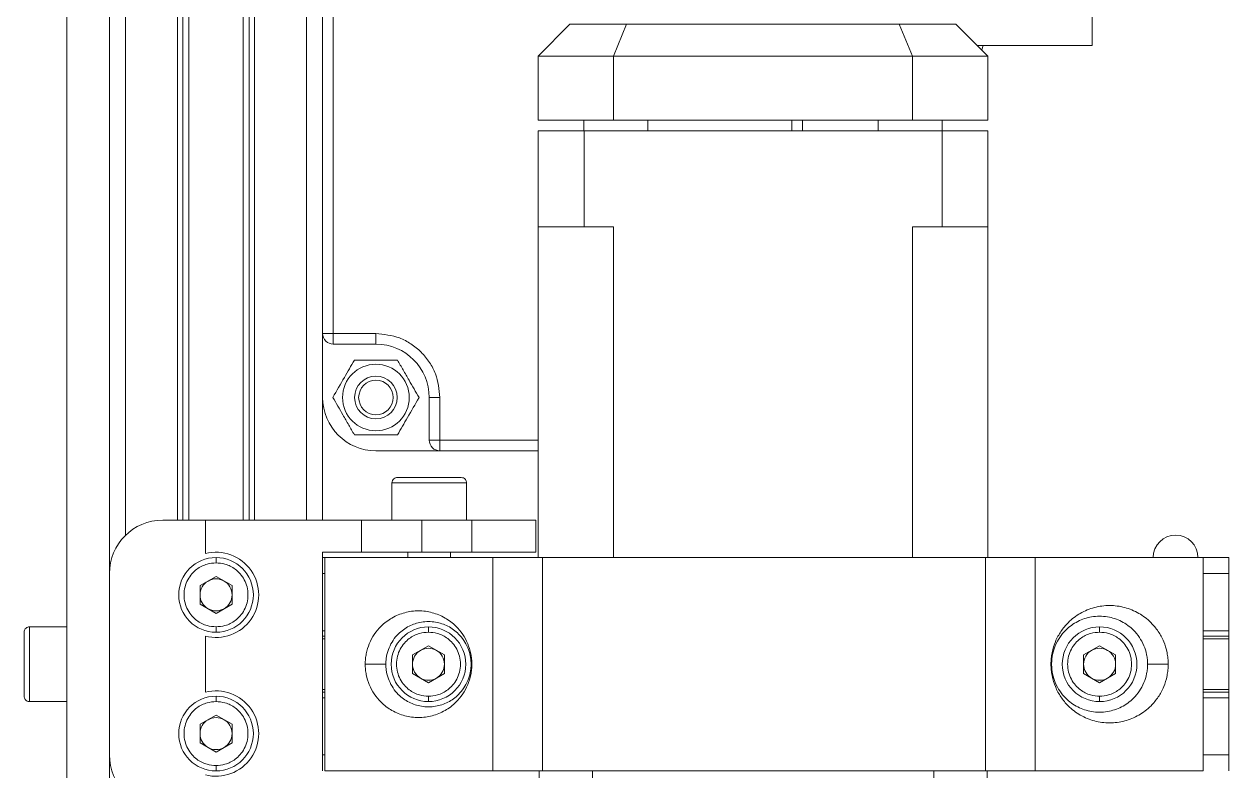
# Model space of a CAD drawing. Header units: millimetres. Extents: x -529 to 1738, y -425 to 849.
# Drawn here: x 115.1 to 171.6, y 682.5 to 717.5 of the extents above; entities that cross this region are included whole.
import ezdxf

# ---------------------------------------------------------------- set-up
doc = ezdxf.new("R2010")
doc.units = ezdxf.units.MM

msp = doc.modelspace()

# ---------------------------------------------------------------- linework, layer by layer
at = {"color": 7, "linetype": 'Continuous', "lineweight": 15}
for p, q in [((117.065, 792.541), (117.065, 652.541)), ((119.065, 792.541), (119.065, 652.541)), ((122.265, 750.791), (122.265, 694.291)), ((122.515, 694.291), (122.515, 750.791)), ((122.795, 694.291), (122.795, 750.791)), ((125.334, 694.291), (125.334, 750.791)), ((125.615, 750.791), (125.615, 694.291)), ((125.865, 694.291), (125.865, 750.791)), ((129.065, 703.041), (129.065, 742.041)), ((129.565, 742.041), (129.565, 703.041)), ((165.157, 716.541), (165.157, 727.041)), ((140.665, 717.541), (139.165, 716.041)), ((143.322, 717.541), (140.665, 717.541)), ((143.322, 717.541), (142.7, 716.041)), ((156.108, 717.541), (143.322, 717.541)), ((156.108, 717.541), (156.729, 716.041)), ((158.765, 717.541), (156.108, 717.541)), ((158.765, 717.541), (160.265, 716.041)), ((159.765, 716.541), (165.157, 716.541)), ((159.972, 716.334), (160.034, 716.541)), ((139.165, 713.041), (139.165, 716.041)), ((139.165, 716.041), (142.7, 716.041)), ((142.7, 713.041), (142.7, 716.041)), ((142.7, 716.041), (156.729, 716.041)), ((156.729, 713.041), (156.729, 716.041)), ((156.729, 716.041), (160.265, 716.041)), ((160.265, 713.041), (160.265, 716.041)), ((139.165, 713.041), (142.7, 713.041)), ((141.31, 713.041), (141.31, 712.541)), ((142.7, 713.041), (156.729, 713.041)), ((144.31, 712.541), (144.31, 713.041)), ((151.565, 712.541), (151.565, 713.041)), ((155.119, 713.041), (155.119, 712.541)), ((156.729, 713.041), (160.265, 713.041)), ((158.119, 712.541), (158.119, 713.041)), ((141.335, 712.541), (139.165, 712.541)), ((139.165, 712.541), (139.165, 708.041)), ((158.111, 712.541), (141.335, 712.541)), ((141.335, 712.541), (141.335, 708.041)), ((158.111, 712.541), (158.111, 708.041)), ((160.265, 712.541), (158.111, 712.541)), ((160.265, 712.541), (160.265, 708.041)), ((139.165, 708.041), (139.165, 692.541)), ((141.335, 708.041), (139.165, 708.041)), ((142.7, 708.041), (141.335, 708.041)), ((142.7, 692.541), (142.7, 708.041)), ((158.111, 708.041), (156.729, 708.041)), ((156.729, 708.041), (156.729, 692.541)), ((160.265, 708.041), (158.111, 708.041)), ((160.265, 692.541), (160.265, 708.041)), ((129.565, 703.041), (129.065, 703.041)), ((129.065, 694.291), (129.065, 703.041)), ((129.565, 703.041), (131.565, 703.041)), ((129.565, 703.041), (129.565, 702.541)), ((131.565, 703.041), (131.565, 702.541)), ((129.565, 702.541), (131.565, 702.541)), ((134.065, 700.041), (134.065, 698.041)), ((134.065, 700.041), (134.565, 700.041)), ((134.565, 700.041), (134.565, 698.041)), ((134.065, 698.041), (134.565, 698.041)), ((134.565, 697.541), (134.565, 698.041)), ((134.565, 697.541), (131.565, 697.541)), ((139.165, 697.541), (134.565, 697.541)), ((132.315, 696.041), (132.315, 694.291)), ((132.315, 696.041), (135.815, 696.041)), ((135.815, 694.291), (135.815, 696.041)), ((123.565, 694.291), (121.565, 694.291)), ((123.565, 692.727), (123.565, 694.291)), ((130.893, 694.291), (123.565, 694.291)), ((133.722, 694.291), (130.893, 694.291)), ((130.893, 692.791), (130.893, 694.291)), ((136.065, 694.291), (133.722, 694.291)), ((133.722, 694.291), (133.722, 692.791)), ((136.065, 694.291), (136.065, 692.791)), ((139.065, 694.291), (136.065, 694.291)), ((139.065, 694.291), (139.065, 692.791)), ((129.065, 692.541), (129.065, 692.791)), ((129.065, 692.791), (130.893, 692.791)), ((133.722, 692.791), (130.893, 692.791)), ((133.065, 692.791), (133.065, 692.541)), ((136.065, 692.791), (133.722, 692.791)), ((135.065, 692.541), (135.065, 692.791)), ((139.065, 692.791), (136.065, 692.791)), ((129.165, 692.541), (129.065, 692.541)), ((129.065, 691.791), (129.065, 692.541)), ((129.165, 692.541), (129.165, 682.541)), ((137.048, 692.541), (129.165, 692.541)), ((137.048, 692.541), (137.048, 682.541)), ((139.382, 692.541), (137.048, 692.541)), ((139.382, 692.541), (139.382, 682.541)), ((160.148, 692.541), (139.382, 692.541)), ((160.148, 682.541), (160.148, 692.541)), ((160.148, 692.541), (162.481, 692.541)), ((162.481, 692.541), (162.481, 682.541)), ((170.365, 692.541), (162.481, 692.541)), ((170.365, 682.541), (170.365, 692.541)), ((171.565, 692.541), (170.365, 692.541)), ((171.565, 691.791), (171.565, 692.541)), ((124.065, 691.657), (123.315, 691.224)), ((124.815, 691.224), (124.065, 691.657)), ((129.065, 689.11), (129.065, 691.791)), ((171.565, 689.11), (171.565, 691.791)), ((123.315, 691.224), (123.315, 690.358)), ((124.815, 690.358), (124.815, 691.224)), ((123.315, 690.358), (124.065, 689.925)), ((124.065, 689.925), (124.815, 690.358)), ((117.065, 689.291), (115.315, 689.291)), ((115.315, 685.791), (115.315, 689.291)), ((123.565, 686.227), (123.565, 688.854)), ((129.065, 688.856), (129.065, 689.11)), ((129.065, 686.226), (129.065, 688.856)), ((129.165, 688.856), (129.065, 688.856)), ((171.565, 688.856), (170.365, 688.856)), ((171.565, 689.11), (171.565, 688.856)), ((171.565, 688.733), (171.565, 688.856)), ((134.028, 688.407), (133.278, 687.974)), ((134.778, 687.974), (134.028, 688.407)), ((165.501, 688.407), (164.751, 687.974)), ((166.251, 687.974), (165.501, 688.407)), ((171.565, 686.349), (171.565, 688.733)), ((133.278, 687.974), (133.278, 687.108)), ((134.778, 687.108), (134.778, 687.974)), ((164.751, 687.974), (164.751, 687.108)), ((166.251, 687.108), (166.251, 687.974)), ((133.278, 687.108), (134.028, 686.675)), ((134.028, 686.675), (134.778, 687.108)), ((136.062, 687.541), (136.028, 687.541)), ((163.218, 687.541), (163.251, 687.541)), ((164.751, 687.108), (165.501, 686.675)), ((165.501, 686.675), (166.251, 687.108)), ((129.065, 686.226), (129.165, 686.226)), ((129.065, 685.972), (129.065, 686.226)), ((129.065, 683.291), (129.065, 685.972)), ((170.365, 686.226), (171.565, 686.226)), ((171.565, 686.226), (171.565, 686.349)), ((171.565, 686.226), (171.565, 685.972)), ((171.565, 683.291), (171.565, 685.972)), ((115.315, 685.791), (117.065, 685.791)), ((124.065, 685.157), (123.315, 684.724)), ((124.815, 684.724), (124.065, 685.157)), ((123.315, 684.724), (123.315, 683.858)), ((124.815, 683.858), (124.815, 684.724)), ((123.315, 683.858), (124.065, 683.425)), ((124.065, 683.425), (124.815, 683.858)), ((129.065, 682.541), (129.065, 683.291)), ((171.565, 682.541), (171.565, 683.291)), ((137.048, 682.541), (129.165, 682.541)), ((139.382, 682.541), (137.048, 682.541)), ((139.223, 682.541), (139.223, 680.541)), ((160.148, 682.541), (139.382, 682.541)), ((141.723, 682.541), (141.723, 680.541)), ((157.723, 682.541), (157.723, 680.541)), ((162.481, 682.541), (160.148, 682.541)), ((160.223, 680.541), (160.223, 682.541)), ((162.481, 682.541), (170.365, 682.541))]:
    msp.add_line(p, q, dxfattribs=at)
at = {"color": 8, "linetype": 'Continuous', "lineweight": 15}
for p, q in [((119.815, 693.576), (119.815, 751.505)), ((128.315, 694.291), (128.315, 750.791)), ((151.065, 712.541), (151.065, 713.041)), ((134.565, 698.041), (139.165, 698.041)), ((129.165, 691.791), (129.065, 691.791)), ((171.565, 691.791), (170.365, 691.791)), ((129.165, 689.11), (129.065, 689.11)), ((171.565, 689.11), (170.365, 689.11)), ((129.065, 688.733), (129.165, 688.733)), ((170.365, 688.733), (171.565, 688.733)), ((129.165, 686.349), (129.065, 686.349)), ((129.065, 685.972), (129.165, 685.972)), ((171.565, 686.349), (170.365, 686.349)), ((170.365, 685.972), (171.565, 685.972)), ((129.165, 683.291), (129.065, 683.291)), ((171.565, 683.291), (170.365, 683.291))]:
    msp.add_line(p, q, dxfattribs=at)
at = {"color": 7, "linetype": 'Continuous', "lineweight": 15}
for radius in [1.562, 1, 0.811]:
    msp.add_circle((131.565, 700.041), radius, dxfattribs=at)
for centre, radius, start, end in [((129.565, 703.041), 0.5, 180, 270), ((131.565, 700.041), 2.5, 360, 90), ((131.565, 700.041), 2.5, 180, 270), ((134.565, 698.041), 0.5, 180, 270), ((121.565, 691.791), 2.5, 90, 180), ((169.065, 692.541), 1.05, 360, 180), ((124.065, 690.791), 2, 255.5225, 104.4775), ((124.065, 690.791), 1.75, 90, 270), ((124.065, 690.791), 1.75, 270, 90), ((124.065, 690.791), 0.75, 120, 180), ((124.065, 690.791), 0.75, 60, 120), ((124.065, 690.791), 0.75, 360, 60), ((124.065, 690.791), 0.75, 180, 240), ((124.065, 690.791), 0.75, 300, 360), ((124.065, 690.791), 0.75, 240, 300), ((134.028, 687.541), 1.75, 90, 270), ((134.028, 687.541), 1.75, 270, 90), ((165.501, 687.541), 1.75, 90, 270), ((165.501, 687.541), 1.75, 270, 90), ((134.028, 687.541), 0.75, 120, 180), ((134.028, 687.541), 0.75, 60, 120), ((134.028, 687.541), 0.75, 360, 60), ((165.501, 687.541), 0.75, 120, 180), ((165.501, 687.541), 0.75, 60, 120), ((165.501, 687.541), 0.75, 360, 60), ((134.028, 687.541), 0.75, 180, 240), ((134.028, 687.541), 0.75, 300, 360), ((165.501, 687.541), 0.75, 180, 240), ((165.501, 687.541), 0.75, 300, 360), ((134.028, 687.541), 0.75, 240, 300), ((165.501, 687.541), 0.75, 240, 300), ((124.065, 684.291), 1.75, 90, 270), ((124.065, 684.291), 2, 255.5225, 104.4775), ((124.065, 684.291), 1.75, 270, 90), ((124.065, 684.291), 0.75, 120, 180), ((124.065, 684.291), 0.75, 60, 120), ((124.065, 684.291), 0.75, 360, 60), ((124.065, 684.291), 0.75, 180, 240), ((124.065, 684.291), 0.75, 300, 360), ((121.565, 683.291), 2.5, 180, 270), ((124.065, 684.291), 0.75, 240, 300)]:
    msp.add_arc(centre, radius, start, end, dxfattribs=at)
for points, knots in [([(131.565, 703.041), (131.942, 703.001), (132.523, 702.939), (133.221, 702.565), (133.702, 702.178), (134.089, 701.697), (134.463, 700.999), (134.525, 700.418), (134.565, 700.041)], [0, 0, 0, 0, 0.239457, 0.368361, 0.5, 0.631639, 0.760543, 1, 1, 1, 1]), ([(129.544, 700.041), (129.724, 700.354), (130.062, 700.938), (130.398, 701.52), (130.554, 701.791)], [0, 0, 0, 0, 0.534747, 1, 1, 1, 1]), ([(130.554, 701.791), (130.73, 701.791), (131.084, 701.791), (131.61, 701.791), (132.112, 701.791), (132.42, 701.791), (132.575, 701.791)], [0, 0, 0, 0, 0.264614, 0.534966, 0.765352, 1, 1, 1, 1]), ([(132.575, 701.791), (132.663, 701.639), (132.84, 701.332), (133.103, 700.877), (133.354, 700.442), (133.508, 700.175), (133.585, 700.041)], [0, 0, 0, 0, 0.264614, 0.534966, 0.765352, 1, 1, 1, 1]), ([(130.554, 698.291), (130.467, 698.443), (130.289, 698.75), (130.027, 699.205), (129.776, 699.64), (129.622, 699.906), (129.544, 700.041)], [0, 0, 0, 0, 0.264614, 0.534966, 0.765352, 1, 1, 1, 1]), ([(133.585, 700.041), (133.405, 699.728), (133.067, 699.143), (132.731, 698.562), (132.575, 698.291)], [0, 0, 0, 0, 0.534747, 1, 1, 1, 1]), ([(132.575, 698.291), (132.4, 698.291), (132.045, 698.291), (131.52, 698.291), (131.018, 698.291), (130.71, 698.291), (130.554, 698.291)], [0, 0, 0, 0, 0.264614, 0.534966, 0.765352, 1, 1, 1, 1]), ([(132.315, 696.041), (132.319, 696.076), (132.328, 696.15), (132.396, 696.234), (132.48, 696.283), (132.537, 696.288), (132.565, 696.291)], [0, 0, 0, 0, 0.270261, 0.562429, 0.789736, 1, 1, 1, 1]), ([(135.565, 696.291), (135.553, 696.291), (135.526, 696.291), (135.323, 696.291), (135.052, 696.291), (134.771, 696.291), (134.434, 696.291), (134.065, 696.291), (133.695, 696.291), (133.358, 696.291), (133.077, 696.291), (132.806, 696.291), (132.603, 696.291), (132.576, 696.291), (132.565, 696.291)], [0, 0, 0, 0, 0.090318, 0.204563, 0.27142, 0.343936, 0.420786, 0.5, 0.579214, 0.656064, 0.72858, 0.795437, 0.909682, 1, 1, 1, 1]), ([(135.565, 696.291), (135.6, 696.286), (135.674, 696.277), (135.758, 696.21), (135.806, 696.126), (135.812, 696.068), (135.815, 696.041)], [0, 0, 0, 0, 0.270261, 0.562429, 0.789736, 1, 1, 1, 1]), ([(124.065, 689.291), (123.923, 689.303), (123.602, 689.329), (123.212, 689.532), (122.92, 689.803), (122.726, 690.085), (122.595, 690.421), (122.549, 690.791), (122.595, 691.16), (122.726, 691.497), (122.92, 691.779), (123.212, 692.049), (123.602, 692.252), (123.923, 692.279), (124.065, 692.291)], [0, 0, 0, 0, 0.090318, 0.204563, 0.27142, 0.343936, 0.420786, 0.5, 0.579214, 0.656064, 0.72858, 0.795437, 0.909682, 1, 1, 1, 1]), ([(124.065, 692.291), (124.065, 692.326), (124.065, 692.4), (124.065, 692.484), (124.065, 692.533), (124.065, 692.538), (124.065, 692.541)], [0, 0, 0, 0, 0.270261, 0.562429, 0.789736, 1, 1, 1, 1]), ([(124.065, 692.291), (124.206, 692.279), (124.528, 692.252), (124.917, 692.049), (125.21, 691.779), (125.404, 691.497), (125.534, 691.16), (125.58, 690.791), (125.534, 690.421), (125.404, 690.085), (125.21, 689.803), (124.917, 689.532), (124.528, 689.329), (124.206, 689.303), (124.065, 689.291)], [0, 0, 0, 0, 0.090318, 0.204563, 0.27142, 0.343936, 0.420786, 0.5, 0.579214, 0.656064, 0.72858, 0.795437, 0.909682, 1, 1, 1, 1]), ([(136.062, 687.541), (136.059, 687.624), (136.054, 687.794), (135.999, 688.142), (135.864, 688.558), (135.626, 688.978), (135.271, 689.397), (134.79, 689.749), (134.197, 689.987), (133.562, 690.068), (132.926, 689.987), (132.333, 689.749), (131.853, 689.397), (131.497, 688.978), (131.26, 688.558), (131.125, 688.142), (131.069, 687.794), (131.064, 687.623), (131.062, 687.541)], [0, 0, 0, 0, 0.015767, 0.032507, 0.07165, 0.121071, 0.181335, 0.276733, 0.38495, 0.499999, 0.615064, 0.72328, 0.818664, 0.878928, 0.928349, 0.967492, 0.984238, 1, 1, 1, 1]), ([(168.718, 687.541), (168.715, 687.632), (168.709, 687.819), (168.648, 688.202), (168.499, 688.659), (168.238, 689.121), (167.847, 689.583), (167.319, 689.97), (166.666, 690.232), (165.967, 690.321), (165.269, 690.232), (164.616, 689.97), (164.088, 689.583), (163.697, 689.121), (163.435, 688.659), (163.287, 688.202), (163.226, 687.819), (163.22, 687.632), (163.218, 687.541)], [0, 0, 0, 0, 0.015767, 0.032507, 0.07165, 0.121071, 0.181335, 0.276732, 0.384949, 0.499999, 0.615064, 0.72328, 0.818664, 0.878928, 0.928349, 0.967492, 0.984238, 1, 1, 1, 1]), ([(132.028, 687.541), (132.03, 687.607), (132.035, 687.746), (132.081, 688.032), (132.191, 688.363), (132.38, 688.694), (132.607, 688.961), (132.858, 689.173), (133.121, 689.332), (133.403, 689.449), (133.708, 689.523), (134.028, 689.55), (134.349, 689.523), (134.654, 689.449), (134.936, 689.332), (135.199, 689.173), (135.45, 688.961), (135.677, 688.694), (135.866, 688.363), (135.976, 688.032), (136.022, 687.746), (136.026, 687.607), (136.028, 687.541)], [0, 0, 0, 0, 0.0133536, 0.0280082, 0.0642819, 0.1125537, 0.1730145, 0.228848, 0.2903565, 0.3561672, 0.4236745, 0.5, 0.5763262, 0.6438344, 0.7096449, 0.7711529, 0.8269856, 0.8874463, 0.9357181, 0.9719918, 0.9866467, 1, 1, 1, 1]), ([(163.251, 687.541), (163.253, 687.615), (163.258, 687.772), (163.309, 688.092), (163.433, 688.464), (163.646, 688.838), (163.901, 689.139), (164.184, 689.377), (164.48, 689.556), (164.797, 689.687), (165.14, 689.771), (165.501, 689.801), (165.862, 689.771), (166.205, 689.687), (166.522, 689.556), (166.817, 689.377), (167.1, 689.139), (167.356, 688.838), (167.568, 688.464), (167.692, 688.092), (167.744, 687.772), (167.749, 687.615), (167.751, 687.541)], [0, 0, 0, 0, 0.013585, 0.02844, 0.064978, 0.113349, 0.173785, 0.229532, 0.29091, 0.356559, 0.423886, 0.5, 0.576115, 0.643443, 0.709091, 0.770469, 0.826215, 0.886651, 0.935022, 0.97156, 0.986416, 1, 1, 1, 1]), ([(115.065, 689.041), (115.069, 689.076), (115.078, 689.15), (115.146, 689.234), (115.23, 689.283), (115.287, 689.288), (115.315, 689.291)], [0, 0, 0, 0, 0.270261, 0.562429, 0.789736, 1, 1, 1, 1]), ([(115.065, 689.041), (115.065, 689.029), (115.065, 689.002), (115.065, 688.799), (115.065, 688.529), (115.065, 688.247), (115.065, 687.91), (115.065, 687.541), (115.065, 687.171), (115.065, 686.835), (115.065, 686.553), (115.065, 686.282), (115.065, 686.079), (115.065, 686.053), (115.065, 686.041)], [0, 0, 0, 0, 0.090318, 0.204563, 0.27142, 0.343936, 0.420786, 0.5, 0.579214, 0.656064, 0.72858, 0.795437, 0.909682, 1, 1, 1, 1]), ([(124.065, 689.041), (124.065, 689.045), (124.065, 689.054), (124.065, 689.122), (124.065, 689.206), (124.065, 689.263), (124.065, 689.291)], [0, 0, 0, 0, 0.2702613, 0.5624294, 0.7897364, 1, 1, 1, 1]), ([(134.028, 686.041), (133.887, 686.053), (133.565, 686.079), (133.176, 686.282), (132.884, 686.553), (132.69, 686.835), (132.559, 687.171), (132.513, 687.541), (132.559, 687.91), (132.69, 688.247), (132.884, 688.529), (133.176, 688.799), (133.565, 689.002), (133.887, 689.029), (134.028, 689.041)], [0, 0, 0, 0, 0.090318, 0.204563, 0.27142, 0.343936, 0.420786, 0.5, 0.579214, 0.656064, 0.72858, 0.795437, 0.909682, 1, 1, 1, 1]), ([(134.028, 689.041), (134.028, 689.076), (134.028, 689.15), (134.028, 689.234), (134.028, 689.283), (134.028, 689.288), (134.028, 689.291)], [0, 0, 0, 0, 0.270261, 0.562429, 0.789736, 1, 1, 1, 1]), ([(134.028, 689.041), (134.17, 689.029), (134.491, 689.002), (134.881, 688.799), (135.173, 688.529), (135.367, 688.247), (135.498, 687.91), (135.544, 687.541), (135.498, 687.171), (135.367, 686.835), (135.173, 686.553), (134.881, 686.282), (134.491, 686.079), (134.17, 686.053), (134.028, 686.041)], [0, 0, 0, 0, 0.090318, 0.204563, 0.27142, 0.343936, 0.420786, 0.5, 0.579214, 0.656064, 0.72858, 0.795437, 0.909682, 1, 1, 1, 1]), ([(165.501, 686.041), (165.359, 686.053), (165.038, 686.079), (164.649, 686.282), (164.356, 686.553), (164.162, 686.835), (164.031, 687.171), (163.985, 687.541), (164.031, 687.91), (164.162, 688.247), (164.356, 688.529), (164.649, 688.799), (165.038, 689.002), (165.359, 689.029), (165.501, 689.041)], [0, 0, 0, 0, 0.090318, 0.204563, 0.27142, 0.343936, 0.420786, 0.5, 0.579214, 0.656064, 0.72858, 0.795437, 0.909682, 1, 1, 1, 1]), ([(165.501, 689.041), (165.501, 689.076), (165.501, 689.15), (165.501, 689.234), (165.501, 689.283), (165.501, 689.288), (165.501, 689.291)], [0, 0, 0, 0, 0.270261, 0.562429, 0.789736, 1, 1, 1, 1]), ([(165.501, 689.041), (165.643, 689.029), (165.964, 689.002), (166.353, 688.799), (166.646, 688.529), (166.84, 688.247), (166.97, 687.91), (167.016, 687.541), (166.97, 687.171), (166.84, 686.835), (166.646, 686.553), (166.353, 686.282), (165.964, 686.079), (165.643, 686.053), (165.501, 686.041)], [0, 0, 0, 0, 0.090318, 0.204563, 0.27142, 0.343936, 0.420786, 0.5, 0.579214, 0.656064, 0.72858, 0.795437, 0.909682, 1, 1, 1, 1]), ([(131.062, 687.541), (131.064, 687.458), (131.069, 687.288), (131.125, 686.94), (131.26, 686.524), (131.497, 686.104), (131.853, 685.685), (132.334, 685.332), (132.927, 685.094), (133.562, 685.013), (134.197, 685.094), (134.79, 685.332), (135.271, 685.685), (135.626, 686.104), (135.864, 686.524), (135.999, 686.94), (136.054, 687.288), (136.059, 687.458), (136.062, 687.541)], [0, 0, 0, 0, 0.015771, 0.032509, 0.071651, 0.121072, 0.181337, 0.276734, 0.384951, 0.5, 0.615065, 0.723281, 0.818664, 0.878928, 0.928349, 0.967492, 0.984238, 1, 1, 1, 1]), ([(132.028, 687.541), (132.025, 687.541), (132.017, 687.541), (131.945, 687.541), (131.836, 687.541), (131.72, 687.541), (131.62, 687.541), (131.517, 687.541), (131.387, 687.541), (131.246, 687.541), (131.125, 687.541), (131.081, 687.541), (131.062, 687.541)], [0, 0, 0, 0, 0.098138, 0.215987, 0.351965, 0.4252, 0.5, 0.5748, 0.648035, 0.784013, 0.901862, 1, 1, 1, 1]), ([(136.028, 687.541), (136.026, 687.474), (136.022, 687.335), (135.976, 687.05), (135.866, 686.719), (135.677, 686.388), (135.45, 686.12), (135.199, 685.909), (134.936, 685.75), (134.654, 685.633), (134.349, 685.558), (134.028, 685.532), (133.708, 685.558), (133.403, 685.633), (133.121, 685.75), (132.858, 685.909), (132.607, 686.12), (132.38, 686.388), (132.191, 686.719), (132.081, 687.05), (132.035, 687.335), (132.03, 687.474), (132.028, 687.541)], [0, 0, 0, 0, 0.013354, 0.028008, 0.064282, 0.112554, 0.173014, 0.228848, 0.290357, 0.356167, 0.423675, 0.5, 0.576326, 0.643834, 0.709645, 0.771153, 0.826986, 0.887446, 0.935718, 0.971992, 0.986647, 1, 1, 1, 1]), ([(163.218, 687.541), (163.22, 687.45), (163.226, 687.262), (163.286, 686.88), (163.436, 686.422), (163.697, 685.96), (164.088, 685.499), (164.616, 685.111), (165.269, 684.85), (165.968, 684.761), (166.666, 684.85), (167.319, 685.111), (167.847, 685.499), (168.238, 685.96), (168.5, 686.422), (168.648, 686.88), (168.709, 687.262), (168.715, 687.45), (168.718, 687.541)], [0, 0, 0, 0, 0.015767, 0.032507, 0.07165, 0.121071, 0.181335, 0.276732, 0.384949, 0.499999, 0.615063, 0.72328, 0.818664, 0.878928, 0.928349, 0.967492, 0.984238, 1, 1, 1, 1]), ([(167.751, 687.541), (167.749, 687.466), (167.744, 687.31), (167.692, 686.99), (167.568, 686.617), (167.356, 686.244), (167.1, 685.943), (166.817, 685.705), (166.522, 685.526), (166.205, 685.395), (165.862, 685.31), (165.501, 685.28), (165.14, 685.31), (164.797, 685.395), (164.48, 685.526), (164.184, 685.705), (163.901, 685.943), (163.646, 686.244), (163.433, 686.617), (163.309, 686.99), (163.258, 687.31), (163.253, 687.466), (163.251, 687.541)], [0, 0, 0, 0, 0.013585, 0.02844, 0.064978, 0.113349, 0.173785, 0.229532, 0.29091, 0.356559, 0.423886, 0.5, 0.576115, 0.643443, 0.709091, 0.770469, 0.826215, 0.886651, 0.935022, 0.97156, 0.986416, 1, 1, 1, 1]), ([(168.718, 687.541), (168.698, 687.541), (168.655, 687.541), (168.533, 687.541), (168.393, 687.541), (168.262, 687.541), (168.159, 687.541), (168.06, 687.541), (167.944, 687.541), (167.835, 687.541), (167.762, 687.541), (167.754, 687.541), (167.751, 687.541)], [0, 0, 0, 0, 0.098138, 0.215987, 0.351965, 0.4252, 0.5, 0.5748, 0.648035, 0.784013, 0.901862, 1, 1, 1, 1]), ([(115.315, 685.791), (115.279, 685.795), (115.206, 685.804), (115.122, 685.872), (115.073, 685.956), (115.067, 686.013), (115.065, 686.041)], [0, 0, 0, 0, 0.270261, 0.562429, 0.789736, 1, 1, 1, 1]), ([(124.065, 685.791), (124.065, 685.826), (124.065, 685.9), (124.065, 685.984), (124.065, 686.033), (124.065, 686.038), (124.065, 686.041)], [0, 0, 0, 0, 0.2702613, 0.5624294, 0.7897364, 1, 1, 1, 1]), ([(134.028, 685.791), (134.028, 685.795), (134.028, 685.804), (134.028, 685.872), (134.028, 685.956), (134.028, 686.013), (134.028, 686.041)], [0, 0, 0, 0, 0.2702613, 0.5624294, 0.7897364, 1, 1, 1, 1]), ([(165.501, 685.791), (165.501, 685.795), (165.501, 685.804), (165.501, 685.872), (165.501, 685.956), (165.501, 686.013), (165.501, 686.041)], [0, 0, 0, 0, 0.2702613, 0.5624294, 0.7897364, 1, 1, 1, 1]), ([(124.065, 682.791), (123.923, 682.803), (123.602, 682.829), (123.212, 683.032), (122.92, 683.303), (122.726, 683.585), (122.595, 683.921), (122.549, 684.291), (122.595, 684.66), (122.726, 684.997), (122.92, 685.279), (123.212, 685.549), (123.602, 685.752), (123.923, 685.779), (124.065, 685.791)], [0, 0, 0, 0, 0.090318, 0.204563, 0.27142, 0.343936, 0.420786, 0.5, 0.579214, 0.656064, 0.72858, 0.795437, 0.909682, 1, 1, 1, 1]), ([(124.065, 685.791), (124.206, 685.779), (124.528, 685.752), (124.917, 685.549), (125.21, 685.279), (125.404, 684.997), (125.534, 684.66), (125.58, 684.291), (125.534, 683.921), (125.404, 683.585), (125.21, 683.303), (124.917, 683.032), (124.528, 682.829), (124.206, 682.803), (124.065, 682.791)], [0, 0, 0, 0, 0.090318, 0.204563, 0.27142, 0.343936, 0.420786, 0.5, 0.579214, 0.656064, 0.72858, 0.795437, 0.909682, 1, 1, 1, 1]), ([(124.065, 682.541), (124.065, 682.545), (124.065, 682.554), (124.065, 682.622), (124.065, 682.706), (124.065, 682.763), (124.065, 682.791)], [0, 0, 0, 0, 0.2702613, 0.5624294, 0.7897364, 1, 1, 1, 1])]:
    msp.add_open_spline(points, degree=3, knots=knots, dxfattribs=at)

doc.saveas('drawing.dxf')
